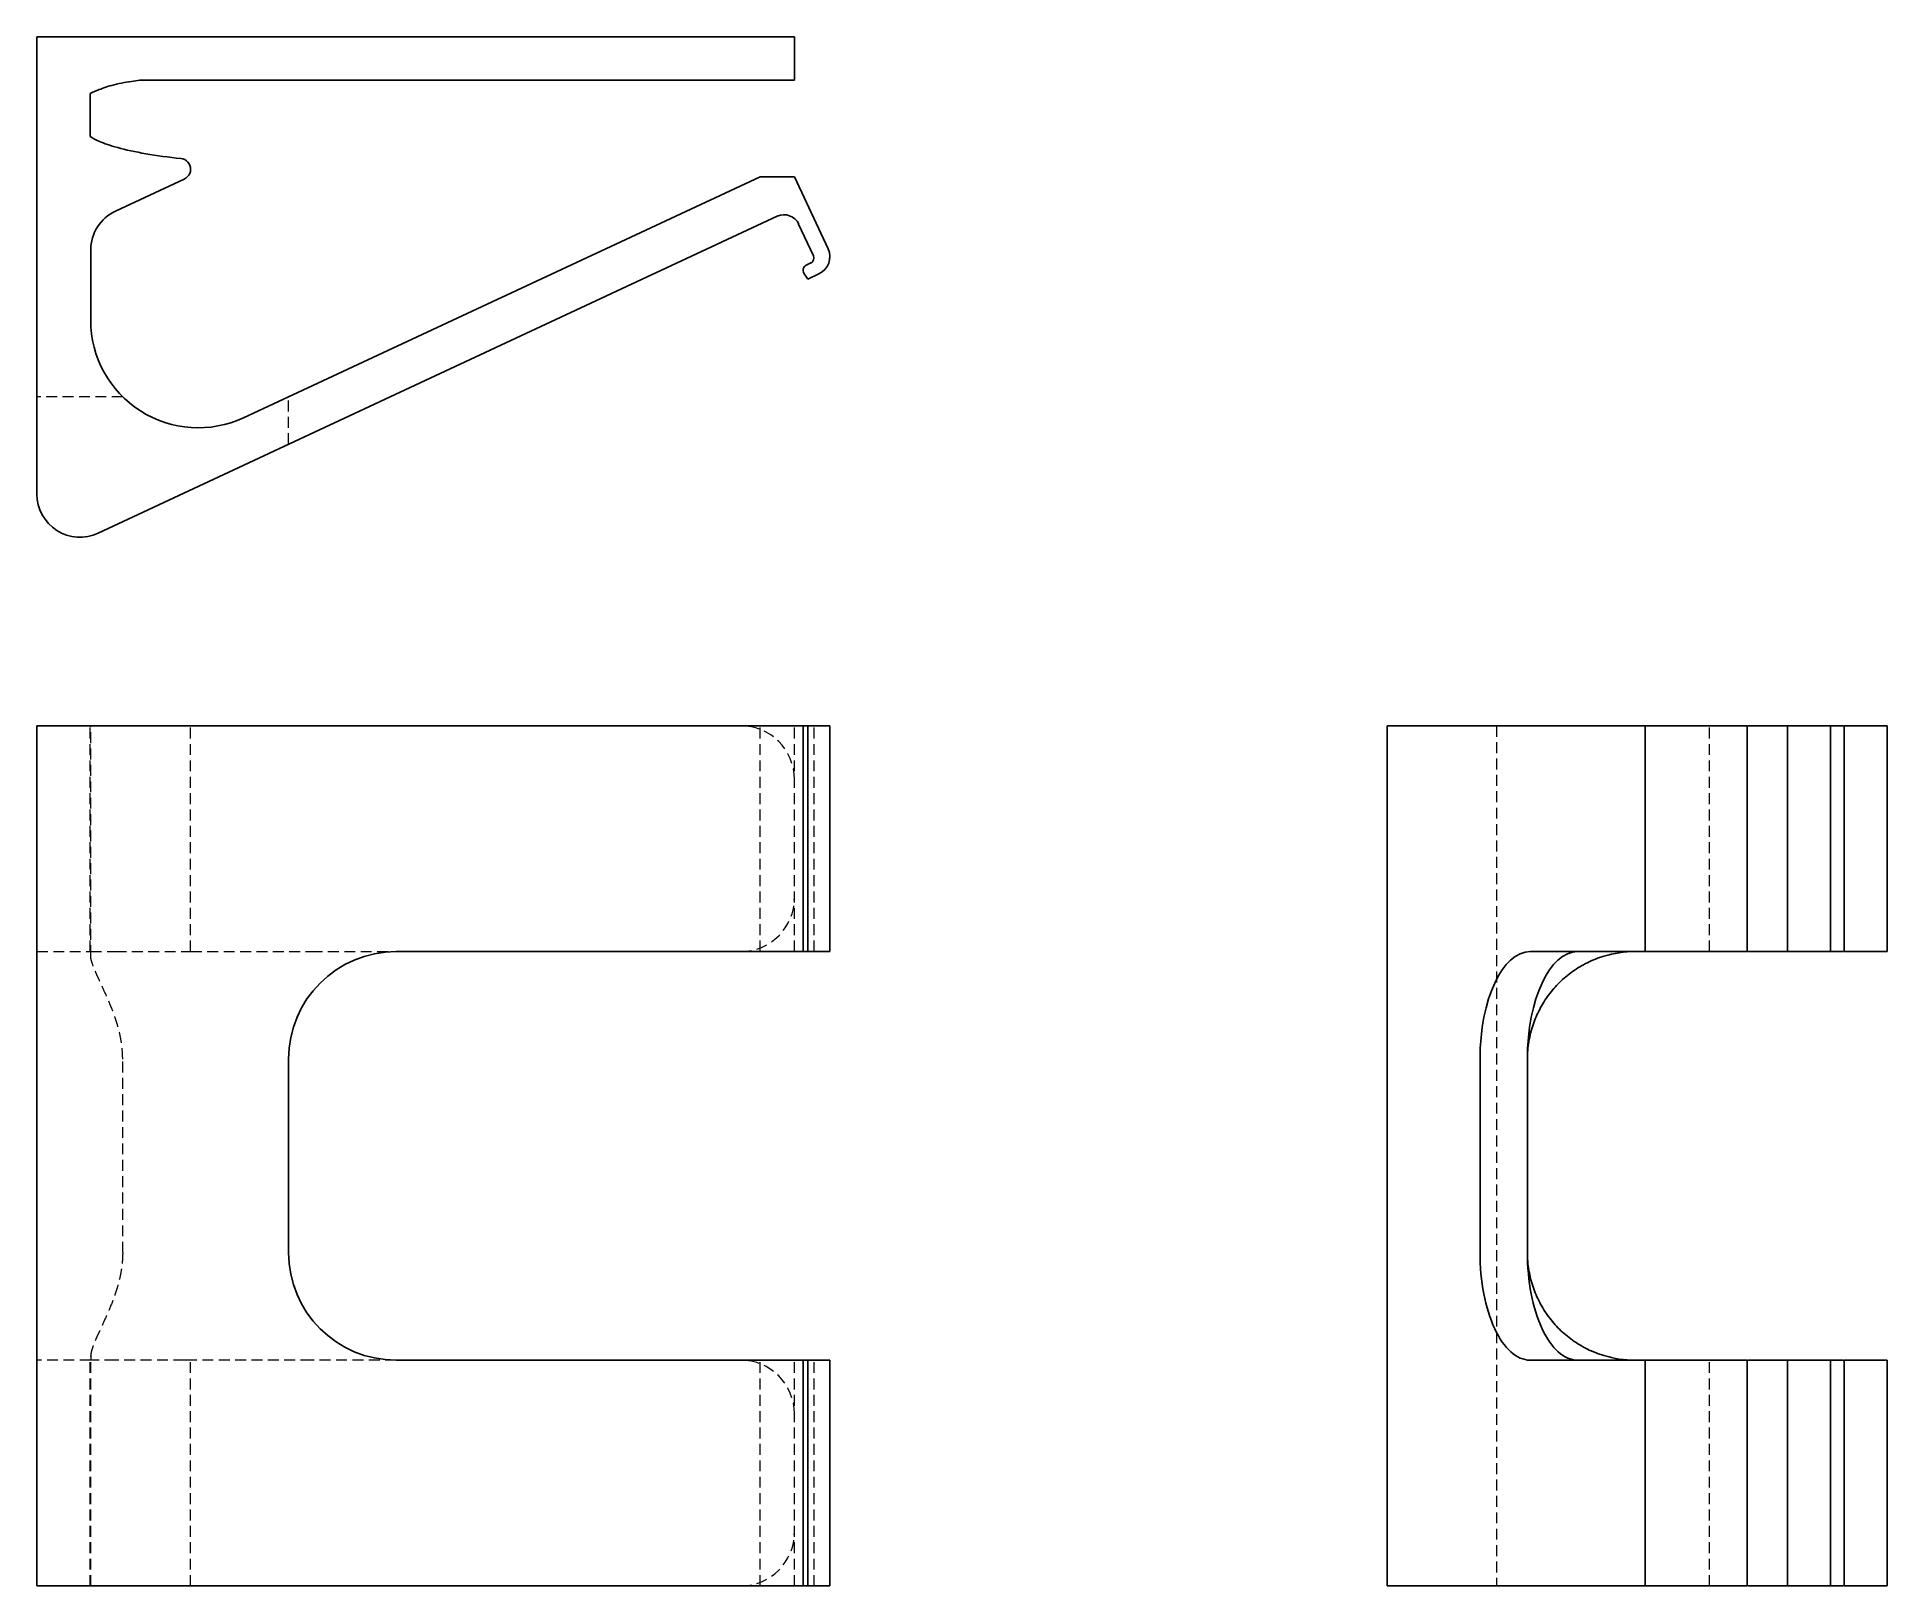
# Model space of a CAD drawing. Header units: millimetres. Extents: x 37 to 252, y 7 to 187.
import ezdxf

# ---------------------------------------------------------------- set-up
doc = ezdxf.new("R2010")
doc.units = ezdxf.units.MM
doc.linetypes.add('HIDDEN', pattern=[1.905, 1.27, -0.635])

msp = doc.modelspace()

# ---------------------------------------------------------------- linework, layer by layer
at = {"color": 7, "linetype": 'Continuous', "lineweight": 25}
for p, q in [((36.89, 187.07), (36.89, 133.93)), ((118.74, 187.07), (36.89, 187.07)), ((124.99, 187.07), (118.74, 187.07)), ((124.99, 182.07), (124.99, 187.07)), ((49.33, 182.07), (49.67, 182.07)), ((49.67, 182.07), (68.83, 182.07)), ((68.83, 182.07), (118.74, 182.07)), ((118.74, 182.07), (124.99, 182.07)), ((43.08, 175.5), (43.08, 180.5)), ((46.03, 166.83), (54.03, 170.56)), ((120.99, 170.82), (60.93, 142.81)), ((124.99, 170.82), (120.99, 170.82)), ((128.9, 162.44), (124.99, 170.82)), ((44.01, 129.4), (122.99, 166.23)), ((125.48, 165.33), (127.21, 161.63)), ((43.14, 154.14), (43.14, 162.3)), ((126.1, 159.62), (126.56, 158.93)), ((126.91, 160.8), (126.35, 160.54)), ((126.56, 158.93), (127.84, 159.53)), ((36.89, 7), (36.89, 107)), ((36.89, 107), (44.01, 107)), ((44.01, 107), (122.99, 107)), ((122.99, 107), (125.48, 107)), ((125.48, 107), (125.99, 107)), ((125.99, 107), (125.99, 80.75)), ((125.99, 107), (126.1, 107)), ((126.1, 107), (126.56, 107)), ((126.56, 80.75), (126.56, 107)), ((126.56, 107), (127.84, 107)), ((127.84, 107), (129.11, 107)), ((129.11, 80.75), (129.11, 107)), ((193.93, 107), (193.93, 7)), ((193.93, 107), (194.4, 107)), ((194.4, 107), (223.93, 107)), ((223.93, 80.75), (223.93, 107)), ((223.93, 107), (224.53, 107)), ((224.53, 107), (227.44, 107)), ((227.44, 107), (235.82, 107)), ((235.82, 80.75), (235.82, 107)), ((235.82, 80.75), (235.82, 107)), ((235.82, 107), (235.82, 107)), ((240.5, 80.75), (240.5, 107)), ((240.5, 107), (245.5, 107)), ((245.5, 80.75), (245.5, 107)), ((252.07, 107), (247.07, 107)), ((252.07, 100.75), (252.07, 107)), ((247.07, 87), (247.07, 100.75)), ((252.07, 87), (252.07, 100.75)), ((252.07, 80.75), (252.07, 87)), ((78.66, 80.75), (122.99, 80.75)), ((122.99, 80.75), (125.48, 80.75)), ((125.48, 80.75), (125.99, 80.75)), ((125.99, 80.75), (126.1, 80.75)), ((126.1, 80.75), (126.56, 80.75)), ((126.56, 80.75), (127.84, 80.75)), ((127.84, 80.75), (129.11, 80.75)), ((210.56, 80.75), (223.93, 80.75)), ((223.93, 80.75), (224.53, 80.75)), ((224.53, 80.75), (227.44, 80.75)), ((227.44, 80.75), (235.82, 80.75)), ((235.82, 80.75), (235.82, 80.75)), ((240.5, 80.75), (245.5, 80.75)), ((247.07, 80.75), (252.07, 80.75)), ((66.16, 45.75), (66.16, 68.25)), ((204.73, 45.75), (204.73, 68.25)), ((210.25, 68.25), (210.25, 45.75)), ((122.99, 33.25), (78.66, 33.25)), ((125.48, 33.25), (122.99, 33.25)), ((125.99, 33.25), (125.48, 33.25)), ((125.99, 33.25), (125.99, 7)), ((126.1, 33.25), (125.99, 33.25)), ((126.56, 33.25), (126.1, 33.25)), ((126.56, 7), (126.56, 33.25)), ((127.84, 33.25), (126.56, 33.25)), ((129.11, 33.25), (127.84, 33.25)), ((129.11, 7), (129.11, 33.25)), ((223.93, 33.25), (210.56, 33.25)), ((223.93, 7), (223.93, 33.25)), ((224.53, 33.25), (223.93, 33.25)), ((227.44, 33.25), (224.53, 33.25)), ((235.82, 33.25), (227.44, 33.25)), ((235.82, 7), (235.82, 33.25)), ((235.82, 7), (235.82, 33.25)), ((235.82, 33.25), (235.82, 33.25)), ((240.5, 7), (240.5, 33.25)), ((245.5, 33.25), (240.5, 33.25)), ((245.5, 7), (245.5, 33.25)), ((252.07, 33.25), (247.07, 33.25)), ((252.07, 27), (252.07, 33.25)), ((247.07, 13.25), (247.07, 27)), ((252.07, 13.25), (252.07, 27)), ((252.07, 7), (252.07, 13.25)), ((44.01, 7), (36.89, 7)), ((122.99, 7), (44.01, 7)), ((125.48, 7), (122.99, 7)), ((125.99, 7), (125.48, 7)), ((126.1, 7), (125.99, 7)), ((126.56, 7), (126.1, 7)), ((127.84, 7), (126.56, 7)), ((129.11, 7), (127.84, 7)), ((194.4, 7), (193.93, 7)), ((223.93, 7), (194.4, 7)), ((224.53, 7), (223.93, 7)), ((227.44, 7), (224.53, 7)), ((235.82, 7), (227.44, 7)), ((235.82, 7), (235.82, 7)), ((245.5, 7), (240.5, 7)), ((247.07, 7), (252.07, 7))]:
    msp.add_line(p, q, dxfattribs=at)
at = {"color": 7, "linetype": 'HIDDEN', "lineweight": 18}
for p, q in [((46.86, 145.25), (36.89, 145.25)), ((66.16, 139.73), (66.16, 145.25)), ((43.08, 80.75), (43.08, 107)), ((43.08, 80.75), (43.08, 107)), ((43.14, 80.22), (43.14, 107)), ((120.99, 80.75), (120.99, 107)), ((124.99, 80.75), (124.99, 107)), ((127.27, 80.75), (127.27, 107)), ((206.64, 107), (206.64, 7)), ((231.41, 80.75), (231.41, 107)), ((247.07, 107), (247.07, 107)), ((247.07, 107), (247.07, 107)), ((247.07, 107), (247.07, 107)), ((36.89, 80.75), (43.14, 80.75)), ((43.14, 80.75), (43.14, 80.75)), ((43.14, 80.75), (46.03, 80.75)), ((46.03, 80.75), (54.03, 80.75)), ((54.8, 80.75), (68.83, 80.75)), ((68.83, 80.75), (78.66, 80.75)), ((247.07, 80.75), (247.07, 80.75)), ((247.07, 80.75), (247.07, 80.75)), ((247.07, 80.75), (247.07, 80.75)), ((46.86, 45.75), (46.86, 68.25)), ((43.14, 33.25), (36.89, 33.25)), ((43.08, 7), (43.08, 33.25)), ((43.08, 7), (43.08, 33.25)), ((43.14, 7), (43.14, 33.78)), ((43.14, 33.25), (43.14, 33.25)), ((46.03, 33.25), (43.14, 33.25)), ((54.03, 33.25), (46.03, 33.25)), ((68.83, 33.25), (54.8, 33.25)), ((78.66, 33.25), (68.83, 33.25)), ((120.99, 7), (120.99, 33.25)), ((124.99, 7), (124.99, 33.25)), ((127.27, 7), (127.27, 33.25)), ((231.41, 7), (231.41, 33.25)), ((247.07, 33.25), (247.07, 33.25)), ((247.07, 33.25), (247.07, 33.25)), ((247.07, 33.25), (247.07, 33.25)), ((247.07, 7), (247.07, 7)), ((247.07, 7), (247.07, 7)), ((247.07, 7), (247.07, 7))]:
    msp.add_line(p, q, dxfattribs=at)
at = {"color": 7, "linetype": 'HIDDEN', "lineweight": 18, "flags": 128}
for points in [[(54.76, 80.75), (54.76, 92.63), (54.76, 107)], [(43.14, 80.22), (43.14, 80.34), (43.14, 80.45), (43.14, 80.54), (43.14, 80.62), (43.14, 80.67), (43.14, 80.72), (43.14, 80.74), (43.14, 80.75)], [(43.14, 33.78), (43.14, 33.66), (43.14, 33.55), (43.14, 33.46), (43.14, 33.38), (43.14, 33.33), (43.14, 33.28), (43.14, 33.26), (43.14, 33.25)], [(54.76, 7), (54.76, 18.88), (54.76, 33.25)]]:
    msp.add_lwpolyline(points, dxfattribs=at)
at = {"color": 7, "linetype": 'Continuous', "lineweight": 25, "flags": 128}
for points in [[(247.07, 107), (247.07, 106.94), (247.07, 106.75), (247.07, 106.44), (247.07, 106.01), (247.07, 105.47), (247.07, 104.84), (247.07, 104.13), (247.07, 103.35), (247.07, 102.51), (247.07, 101.64), (247.07, 100.75)], [(247.07, 87), (247.07, 86.11), (247.07, 85.24), (247.07, 84.4), (247.07, 83.62), (247.07, 82.91), (247.07, 82.28), (247.07, 81.74), (247.07, 81.31), (247.07, 81), (247.07, 80.81), (247.07, 80.75)], [(247.07, 33.25), (247.07, 33.19), (247.07, 33), (247.07, 32.69), (247.07, 32.26), (247.07, 31.72), (247.07, 31.09), (247.07, 30.38), (247.07, 29.6), (247.07, 28.76), (247.07, 27.89), (247.07, 27)], [(247.07, 13.25), (247.07, 12.36), (247.07, 11.49), (247.07, 10.65), (247.07, 9.87), (247.07, 9.16), (247.07, 8.53), (247.07, 7.99), (247.07, 7.56), (247.07, 7.25), (247.07, 7.06), (247.07, 7)]]:
    msp.add_lwpolyline(points, dxfattribs=at)
at = {"color": 7, "linetype": 'Continuous', "lineweight": 25}
for centre, radius, start, end in [((48.14, 162.3), 5, 115, 180), ((123.79, 164.53), 1.87, 25, 115), ((126.64, 161.36), 0.625, 295, 25), ((126.92, 161.51), 2.19, 295, 25), ((126.62, 159.97), 0.625, 115, 213.9292), ((55.64, 154.14), 12.5, 180, 295), ((41.89, 133.93), 5, 180, 295), ((78.66, 68.25), 12.5, 90, 180), ((222.75, 68.25), 12.5, 90, 106.7825), ((78.66, 45.75), 12.5, 180, 270), ((222.75, 45.75), 12.5, 253.2175, 270)]:
    msp.add_arc(centre, radius, start, end, dxfattribs=at)
at = {"color": 7, "linetype": 'HIDDEN', "lineweight": 18}
for centre, start, end in [((118.74, 100.75), 0, 90), ((118.74, 87), 270, 0), ((118.74, 27), 0, 90), ((118.74, 13.25), 270, 0)]:
    msp.add_arc(centre, 6.25, start, end, dxfattribs=at)
at = {"color": 7, "linetype": 'Continuous', "lineweight": 25}
for centre, start_param, end_param in [((210.56, 68.25), 0, 1.570796), ((216.07, 68.25), 0, 1.570796), ((210.56, 45.75), 1.570796, 3.141593), ((216.07, 45.75), 1.570796, 3.141593)]:
    msp.add_ellipse(centre, major_axis=(0, 12.5), ratio=0.466308, start_param=start_param, end_param=end_param, dxfattribs=at)
for points, knots in [([(43.08, 180.5), (43.24, 180.57), (43.48, 180.69), (44.02, 180.91), (44.23, 181), (44.73, 181.18), (45.02, 181.28), (45.68, 181.47), (46.05, 181.56), (46.82, 181.73), (47.22, 181.8), (47.97, 181.93), (48.32, 181.98), (48.92, 182.05), (49.16, 182.07), (49.33, 182.07)], [0, 0, 0, 0, 0.25, 0.25, 0.375, 0.375, 0.5, 0.5, 0.625, 0.625, 0.75, 0.75, 0.875, 0.875, 1, 1, 1, 1]), ([(53.63, 172.94), (52.19, 173.08), (50.81, 173.28), (48.31, 173.72), (47.2, 173.96), (45.84, 174.33), (45.44, 174.46), (44.73, 174.69), (44.42, 174.81), (43.64, 175.14), (43.3, 175.34), (43.08, 175.5)], [0, 0, 0, 0, 0.25, 0.25, 0.5, 0.5, 0.625, 0.625, 0.75, 0.75, 1, 1, 1, 1]), ([(53.63, 172.94), (53.94, 172.91), (54.23, 172.76), (54.44, 172.53), (54.65, 172.3), (54.76, 171.99), (54.76, 171.68), (54.75, 171.52), (54.72, 171.37), (54.66, 171.22), (54.54, 170.94), (54.32, 170.7), (54.03, 170.56)], [0, 0, 0, 0, 0.1494219, 0.1494219, 0.1494219, 0.2988438, 0.2988438, 0.2988438, 0.3735548, 0.3735548, 0.3735548, 0.5229767, 0.5229767, 0.5229767, 0.5229767]), ([(237.94, 107), (237.91, 107), (237.86, 107), (237.63, 107), (237.3, 107), (236.91, 107), (236.5, 107), (236.13, 107), (235.95, 107), (235.88, 107)], [0, 0, 0, 0, 0.14849, 0.296923, 0.444922, 0.593263, 0.741601, 0.890013, 1, 1, 1, 1]), ([(237.94, 107), (238.08, 107), (238.28, 107), (238.72, 107), (238.96, 107), (239.33, 107), (239.46, 107), (239.69, 107), (239.81, 107), (240.14, 107), (240.34, 107), (240.5, 107)], [0, 0, 0, 0, 0.25, 0.25, 0.5, 0.5, 0.625, 0.625, 0.75, 0.75, 1, 1, 1, 1]), ([(245.5, 107), (245.56, 107), (245.69, 107), (245.93, 107), (246.24, 107), (246.51, 107), (246.74, 107), (246.9, 107), (246.98, 107), (247.01, 107)], [0, 0, 0, 0, 0.066817, 0.170257, 0.316817, 0.513866, 0.693686, 0.872498, 1, 1, 1, 1]), ([(210.25, 68.25), (210.25, 68.94), (210.3, 69.62), (210.47, 70.62), (210.54, 70.95), (210.7, 71.6), (210.79, 71.92), (211.11, 72.86), (211.37, 73.46), (211.97, 74.61), (212.31, 75.17), (213.08, 76.21), (213.51, 76.69), (214.2, 77.38), (214.44, 77.6), (214.95, 78.03), (215.21, 78.23), (216.03, 78.81), (216.6, 79.16), (217.52, 79.61), (217.83, 79.75), (218.48, 80), (218.8, 80.12), (219.14, 80.22)], [0, 0, 0, 0, 0.125, 0.125, 0.1875, 0.1875, 0.25, 0.25, 0.375, 0.375, 0.5, 0.5, 0.625, 0.625, 0.6875, 0.6875, 0.75, 0.75, 0.875, 0.875, 0.9375, 0.9375, 1, 1, 1, 1]), ([(235.88, 80.75), (235.95, 80.75), (236.13, 80.75), (236.5, 80.75), (236.91, 80.75), (237.3, 80.75), (237.63, 80.75), (237.86, 80.75), (237.91, 80.75), (237.94, 80.75)], [0, 0, 0, 0, 0.1099827, 0.2583955, 0.4067338, 0.555076, 0.7030754, 0.8515092, 1, 1, 1, 1]), ([(237.94, 80.75), (237.97, 80.75), (237.99, 80.75), (238.02, 80.75), (238.05, 80.75), (238.09, 80.75), (238.12, 80.75), (238.16, 80.75), (238.2, 80.75), (238.24, 80.75), (238.3, 80.75), (238.36, 80.75), (238.42, 80.75), (238.46, 80.75), (238.51, 80.75), (238.55, 80.75), (238.59, 80.75), (238.63, 80.75), (238.68, 80.75), (238.72, 80.75), (238.76, 80.75), (238.8, 80.75), (238.84, 80.75), (238.87, 80.75), (238.91, 80.75), (238.95, 80.75), (238.99, 80.75), (239.02, 80.75), (239.06, 80.75), (239.09, 80.75), (239.13, 80.75), (239.16, 80.75), (239.19, 80.75), (239.23, 80.75), (239.26, 80.75), (239.29, 80.75), (239.32, 80.75), (239.36, 80.75), (239.39, 80.75), (239.42, 80.75), (239.45, 80.75), (239.48, 80.75), (239.52, 80.75), (239.55, 80.75), (239.58, 80.75), (239.61, 80.75), (239.65, 80.75), (239.68, 80.75), (239.71, 80.75), (239.75, 80.75), (239.78, 80.75), (239.82, 80.75), (239.86, 80.75), (239.91, 80.75), (239.95, 80.75), (240, 80.75), (240.04, 80.75), (240.09, 80.75), (240.12, 80.75), (240.16, 80.75), (240.19, 80.75), (240.22, 80.75), (240.25, 80.75), (240.28, 80.75), (240.31, 80.75), (240.34, 80.75), (240.36, 80.75), (240.39, 80.75), (240.41, 80.75), (240.43, 80.75), (240.46, 80.75), (240.48, 80.75), (240.5, 80.75), (240.5, 80.75), (240.5, 80.75), (240.5, 80.75)], [-0.6906121, -0.6906121, -0.6906121, -0.6906121, -0.6596122, -0.6596122, -0.6596122, -0.6262393, -0.6262393, -0.6262393, -0.587706, -0.587706, -0.587706, -0.538754, -0.538754, -0.538754, -0.5039701, -0.5039701, -0.5039701, -0.472472, -0.472472, -0.472472, -0.4429425, -0.4429425, -0.4429425, -0.4152586, -0.4152586, -0.4152586, -0.3893049, -0.3893049, -0.3893049, -0.3649734, -0.3649734, -0.3649734, -0.3416304, -0.3416304, -0.3416304, -0.3185852, -0.3185852, -0.3185852, -0.2958047, -0.2958047, -0.2958047, -0.2732584, -0.2732584, -0.2732584, -0.2502908, -0.2502908, -0.2502908, -0.225797, -0.225797, -0.225797, -0.1987862, -0.1987862, -0.1987862, -0.1653038, -0.1653038, -0.1653038, -0.1284629, -0.1284629, -0.1284629, -0.09837, -0.09837, -0.09837, -0.0724355, -0.0724355, -0.0724355, -0.0479046, -0.0479046, -0.0479046, -0.0239523, -0.0239523, -0.0239523, -0.0015512, -0.0015512, -0.0015512, 0, 0, 0, 0]), ([(245.5, 80.75), (245.56, 80.75), (245.69, 80.75), (245.93, 80.75), (246.24, 80.75), (246.51, 80.75), (246.74, 80.75), (246.9, 80.75), (246.98, 80.75), (247.01, 80.75)], [0, 0, 0, 0, 0.066816, 0.170255, 0.316814, 0.513861, 0.69368, 0.872489, 1, 1, 1, 1]), ([(210.25, 45.75), (210.25, 45.06), (210.3, 44.38), (210.47, 43.38), (210.54, 43.05), (210.7, 42.4), (210.79, 42.08), (211.11, 41.14), (211.37, 40.54), (211.97, 39.39), (212.31, 38.83), (213.08, 37.79), (213.51, 37.31), (214.2, 36.62), (214.44, 36.4), (214.95, 35.97), (215.21, 35.77), (216.03, 35.19), (216.6, 34.84), (217.52, 34.39), (217.83, 34.25), (218.48, 34), (218.8, 33.88), (219.14, 33.78)], [0, 0, 0, 0, 0.125, 0.125, 0.1875, 0.1875, 0.25, 0.25, 0.375, 0.375, 0.5, 0.5, 0.625, 0.625, 0.6875, 0.6875, 0.75, 0.75, 0.875, 0.875, 0.9375, 0.9375, 1, 1, 1, 1]), ([(237.94, 33.25), (237.91, 33.25), (237.86, 33.25), (237.63, 33.25), (237.3, 33.25), (236.91, 33.25), (236.5, 33.25), (236.13, 33.25), (235.95, 33.25), (235.88, 33.25)], [0, 0, 0, 0, 0.148491, 0.296925, 0.444924, 0.593266, 0.741605, 0.890017, 1, 1, 1, 1]), ([(240.5, 33.25), (240.48, 33.25), (240.46, 33.25), (240.44, 33.25), (240.41, 33.25), (240.39, 33.25), (240.36, 33.25), (240.34, 33.25), (240.31, 33.25), (240.28, 33.25), (240.25, 33.25), (240.22, 33.25), (240.19, 33.25), (240.15, 33.25), (240.12, 33.25), (240.08, 33.25), (240.03, 33.25), (239.99, 33.25), (239.94, 33.25), (239.9, 33.25), (239.85, 33.25), (239.81, 33.25), (239.78, 33.25), (239.74, 33.25), (239.71, 33.25), (239.67, 33.25), (239.64, 33.25), (239.61, 33.25), (239.58, 33.25), (239.54, 33.25), (239.51, 33.25), (239.48, 33.25), (239.45, 33.25), (239.42, 33.25), (239.39, 33.25), (239.35, 33.25), (239.32, 33.25), (239.29, 33.25), (239.25, 33.25), (239.22, 33.25), (239.19, 33.25), (239.15, 33.25), (239.12, 33.25), (239.08, 33.25), (239.05, 33.25), (239.01, 33.25), (238.97, 33.25), (238.94, 33.25), (238.9, 33.25), (238.86, 33.25), (238.82, 33.25), (238.78, 33.25), (238.74, 33.25), (238.7, 33.25), (238.65, 33.25), (238.61, 33.25), (238.56, 33.25), (238.52, 33.25), (238.46, 33.25), (238.41, 33.25), (238.36, 33.25), (238.3, 33.25), (238.25, 33.25), (238.21, 33.25), (238.17, 33.25), (238.13, 33.25), (238.1, 33.25), (238.06, 33.25), (238.03, 33.25), (238.01, 33.25), (237.98, 33.25), (237.96, 33.25), (237.94, 33.25)], [-5.994738, -5.994738, -5.994738, -5.994738, -5.825625, -5.825625, -5.825625, -5.648408, -5.648408, -5.648408, -5.460135, -5.460135, -5.460135, -5.255716, -5.255716, -5.255716, -5.026012, -5.026012, -5.026012, -4.745887, -4.745887, -4.745887, -4.50388, -4.50388, -4.50388, -4.308532, -4.308532, -4.308532, -4.1312, -4.1312, -4.1312, -3.963735, -3.963735, -3.963735, -3.795838, -3.795838, -3.795838, -3.626007, -3.626007, -3.626007, -3.452848, -3.452848, -3.452848, -3.2754, -3.2754, -3.2754, -3.090342, -3.090342, -3.090342, -2.89501, -2.89501, -2.89501, -2.685015, -2.685015, -2.685015, -2.450586, -2.450586, -2.450586, -2.193228, -2.193228, -2.193228, -1.874701, -1.874701, -1.874701, -1.554857, -1.554857, -1.554857, -1.292716, -1.292716, -1.292716, -1.059468, -1.059468, -1.059468, -0.873773, -0.873773, -0.873773, -0.873773]), ([(247.01, 33.25), (246.98, 33.25), (246.9, 33.25), (246.73, 33.25), (246.51, 33.25), (246.25, 33.25), (245.96, 33.25), (245.7, 33.25), (245.56, 33.25), (245.5, 33.25)], [0, 0, 0, 0, 0.1334766, 0.3161444, 0.4984817, 0.6580361, 0.8177518, 0.9291043, 1, 1, 1, 1]), ([(235.88, 7), (235.95, 7), (236.13, 7), (236.5, 7), (236.91, 7), (237.3, 7), (237.63, 7), (237.86, 7), (237.91, 7), (237.94, 7)], [0, 0, 0, 0, 0.109987, 0.258399, 0.406737, 0.555078, 0.703077, 0.85151, 1, 1, 1, 1]), ([(240.5, 7), (240.34, 7), (240.14, 7), (239.81, 7), (239.69, 7), (239.46, 7), (239.33, 7), (238.96, 7), (238.72, 7), (238.28, 7), (238.08, 7), (237.94, 7)], [0, 0, 0, 0, 0.25, 0.25, 0.375, 0.375, 0.5, 0.5, 0.75, 0.75, 1, 1, 1, 1]), ([(247.01, 7), (246.98, 7), (246.9, 7), (246.73, 7), (246.51, 7), (246.25, 7), (245.96, 7), (245.7, 7), (245.56, 7), (245.5, 7)], [0, 0, 0, 0, 0.133483, 0.31615, 0.498485, 0.658039, 0.817753, 0.929105, 1, 1, 1, 1])]:
    msp.add_open_spline(points, degree=3, knots=knots, dxfattribs=at)
at = {"color": 7, "linetype": 'HIDDEN', "lineweight": 18}
for points, knots in [([(46.86, 68.25), (46.86, 68.94), (46.8, 69.62), (46.64, 70.62), (46.57, 70.95), (46.42, 71.6), (46.34, 71.92), (46.06, 72.86), (45.85, 73.46), (45.4, 74.61), (45.16, 75.17), (44.7, 76.21), (44.47, 76.69), (44.16, 77.38), (44.06, 77.6), (43.86, 78.03), (43.77, 78.23), (43.52, 78.81), (43.39, 79.16), (43.25, 79.61), (43.21, 79.75), (43.16, 80), (43.14, 80.12), (43.14, 80.22)], [0, 0, 0, 0, 0.125, 0.125, 0.1875, 0.1875, 0.25, 0.25, 0.375, 0.375, 0.5, 0.5, 0.625, 0.625, 0.6875, 0.6875, 0.75, 0.75, 0.875, 0.875, 0.9375, 0.9375, 1, 1, 1, 1]), ([(54.03, 80.75), (54.15, 80.75), (54.39, 80.75), (54.63, 80.75), (54.75, 80.75), (54.74, 80.75), (54.74, 80.75)], [0, 0, 0, 0, 0.287439, 0.575061, 0.862868, 1, 1, 1, 1]), ([(46.86, 45.75), (46.86, 45.06), (46.8, 44.38), (46.64, 43.38), (46.57, 43.05), (46.42, 42.4), (46.34, 42.08), (46.06, 41.14), (45.85, 40.54), (45.4, 39.39), (45.16, 38.83), (44.7, 37.79), (44.47, 37.31), (44.16, 36.62), (44.06, 36.4), (43.86, 35.97), (43.77, 35.77), (43.52, 35.19), (43.39, 34.84), (43.25, 34.39), (43.21, 34.25), (43.16, 34), (43.14, 33.88), (43.14, 33.78)], [0, 0, 0, 0, 0.125, 0.125, 0.1875, 0.1875, 0.25, 0.25, 0.375, 0.375, 0.5, 0.5, 0.625, 0.625, 0.6875, 0.6875, 0.75, 0.75, 0.875, 0.875, 0.9375, 0.9375, 1, 1, 1, 1]), ([(54.74, 33.25), (54.74, 33.25), (54.75, 33.25), (54.63, 33.25), (54.39, 33.25), (54.15, 33.25), (54.03, 33.25)], [0, 0, 0, 0, 0.137132, 0.424939, 0.712561, 1, 1, 1, 1])]:
    msp.add_open_spline(points, degree=3, knots=knots, dxfattribs=at)

doc.saveas('drawing.dxf')
